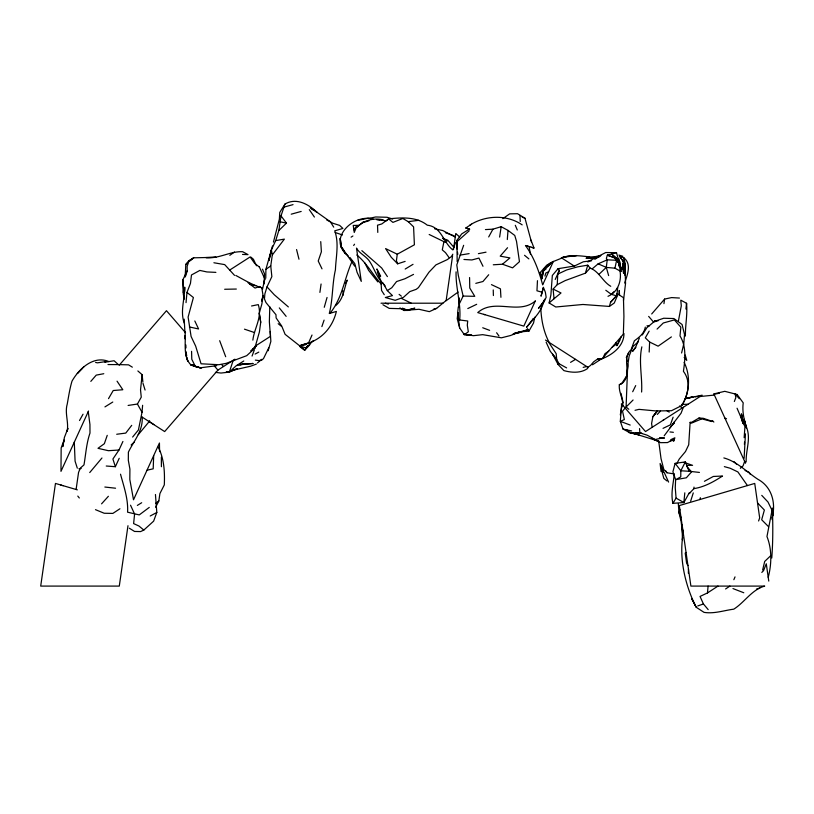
<?xml version="1.0" encoding="UTF-8"?>
<svg xmlns="http://www.w3.org/2000/svg" width="814" height="814" viewBox="0 0 814 814"><rect width="100%" height="100%" fill="white"/><g stroke="black" fill="none" stroke-linecap="round" stroke-linejoin="round"><path stroke-width="1.22" d="M674.196 474.46C673.341 484.045 670.573 493.722 672.944 503.337L683.872 502.543L688.43 494.332L693.976 488.614L693.986 487.098M459.666 319.983L467.714 321.001L467.287 325.183L468.325 331.797L464.367 334.696L463.593 334.269L471.642 335.185L464.367 334.696L459.666 327.991L458.679 320.706L459.666 319.983C461.294 303.714 455.535 288.024 456.084 271.845M619.23 294.963L619.251 290.476L619.556 295.167M265.761 278.215L265.903 269.332L272.497 245.93M185.358 335.47L185.297 339.092L185.043 331.858M619.719 266.198L619.81 261.67M688.369 573.31L688.461 569.159M185.144 277.055L185.806 264.53L189.052 260.724L193.691 257.824L216.015 257.285L205.901 257.57C218.752 259.157 230.067 251.068 242.653 251.719L248.005 254.629L242.511 254.426M184.595 291.402L184.717 287.149C184.798 299.298 179.955 311.345 184.259 323.189M761.751 495.37L768.009 502.055L772.038 510.327L766.961 536.528C772.048 549.348 771.672 564.224 768.233 577.35M746.173 461.986C745.705 450.925 750.6 440.038 747.191 429.1C744.098 420.706 742.073 411.823 743.213 402.849L737.118 394.495L724.796 391.32L715.13 393.61M624.999 275.458L625.376 264.53L623.921 257.835L619.627 256.207L625.376 264.53L619.627 256.207M649.175 352.055L649.633 342.043L645.319 337.841L649.165 331.135M264.53 274.013L264.072 283.913L264.611 279.568L262.525 289.245M549.124 302.961L554.039 298.758L553.103 289.062L557.244 284.656L557.753 274.094L559.371 270.36L558.038 268.701L552.33 275.458L550.885 294.983L549.124 302.961L555.759 307L582.905 304.477L609.401 306.43L614.265 303.022L617.175 296.225L617.154 293.63M184.493 299.114L183.384 294.76L182.845 279.833L187.179 270.828L187.149 266.31L189.052 260.724M537.464 280.677L536.955 290.791L542.226 292.246L541.025 296.194L543.396 287.383L545.37 292.216L546.153 297.293L544.067 301.679L538.481 308.384L544.546 300.285L544.067 301.679L544.546 299.226M623.351 334.218L623.921 316.453L623.453 297.67L617.073 293.579M622.802 405.352C622.944 398.127 618.589 391.91 619.332 384.717L622.812 382.743C632.58 373.372 620.97 358.547 631.084 349.755L634.381 340.801C639.244 337.261 644.24 333.496 645.319 327.116M185.205 335.541C185.541 345.289 183.415 357.621 191.046 365.059L201.038 368.081L191.046 365.059M685.419 336.05C685.195 325.051 687.688 314.204 686.528 303.266L680.779 300.152L681.287 305.84L678.459 320.797M142.165 417.124C143.183 430.81 133.852 440.842 128.388 452.136L128.317 460.276L129.914 469.129L129.813 479.446L133.516 499.776L159.442 443.009L159.585 451.617M744.413 444.434L744.566 442.104M137.861 370.96L142.135 374.664L140.527 389.865L141.26 397.161L137.434 404.039L128.113 405.443M744.149 437.688L744.942 426.719L737.057 408.231M183.242 292.796L183.598 288.024M507.315 239.54L508.007 230.403L501.17 226.689L492.948 229.172L485.439 229.589M744.118 458.292L745.451 433.862M76.099 489.489L78.561 472.395L80.393 468.05L83.984 464.896C85.816 454.222 86.406 443.437 89.988 433.058L89.937 424.511L88.248 411.63M132.631 437.047L138.431 429.945L142.012 412.26L142.623 405.291M713.858 422.059L712.565 420.797L711.243 421.011L703.174 418.274L698.9 418.081L691.859 422.201L690.13 422.374L688.715 444.8L685.5 451.526L679.222 459.086L676.841 463.583M186.03 302.635L186.966 292.44L190.456 283.435L191.483 274.969L199.837 270.421L206.919 271.947L215.893 272.375M708.18 609.615L703.428 603.947L700.04 596.438L707.468 592.938L708.099 586.09M684.798 492.846L683.872 502.543L676.068 498.107L675.264 487.739L675.62 479.67L672.913 471.794L675.111 463.349L685.347 461.925L689.112 471.275L699.43 472.425M771.774 558.017C773.035 541.402 772.974 524.725 772.364 508.068L772.527 515.811L772.822 513.451L772.069 519.556M251.557 305.993L258.262 304.609C262.484 317.297 254.263 328.093 252.849 340.13M685.927 309.045L686.528 303.266L686.528 304.629M621.631 404.477L620.319 421.337L623.046 429.059L628.835 432.183M271.377 250.631L268.935 260.561L271.398 249.888L275.702 240.588L278.836 230.494L281.023 215.903L284.941 204.09C296.204 197.283 308.73 204.263 317.002 212.342L310.287 207.539L314.092 210.205L311.955 209.188M309.9 342.908L309.676 344.922L304.731 350.244L300.193 346.957M457.956 312.525L457.214 318.671L459.666 327.991M608.638 275.59L606.298 267.389L607.224 259.829L606.349 258.394L607.366 255.179L616.503 252.666L618.681 260.5M377.788 232.417L377.523 225.203L381.786 223.952L388.604 218.874L392.908 222.395L402.818 218.478L408.201 221.652L413.583 226.862L414.397 244.8L397.263 254.222L396.418 260.683L397.649 263.817L405.128 261.396M623.504 300.427L625.559 283.292L624.806 263.848M261.691 300.926L263.217 295.492L261.772 304.385L259.259 313.085L260.734 322.303L259.391 331.99L254.762 348.361L246.703 355.677L226.129 363.37L218.844 364.713L201.048 363.787L195.675 346.143L191.097 336.477L188.105 317.073L193.406 297.517L186.966 292.44M319.902 292.399L321.082 284.005M313.41 340.517L305.85 348.097L299.521 345.696L285.103 334.32L281.746 326.109L276.109 317.908L275.977 314.723L265.985 302.574L264.448 298.962L264.876 293.844L267.012 286.884L271.856 276.618L270.757 265.934L272.303 254.965L271.398 249.888M127.981 525.702L119.292 586.09L40.7 586.09L55.464 483.435L77.35 489.855M452.594 255.718L446.123 300.732L458.109 292.053M453.479 249.562L455.748 233.771M155.616 507.275L158.832 500.956L159.91 493.559L164.306 484.91C164.855 472.12 164.204 458.76 158.242 447.151M499.633 237.078L501.17 226.689M663.939 303.653L664.621 299.074L671.611 297.588L679.446 298.056M772.079 518.111C776.088 503.337 772.12 486.945 757.834 479.253C746.692 471.906 736.884 461.467 723.85 457.926M458.75 307.01L459.269 297.985M641.849 346.856C638.502 361.762 642.48 376.943 641.615 392.033M736.935 395.594L737.118 394.495M335.551 305.677C343.701 299.216 343.834 289.051 347.252 280.128L345.462 283.272M620.309 414.875L621.927 405.514M628.805 409.269L626.088 407.02L627.686 365.649L629.161 356.023L632.854 346.662L638.156 341.87M429.182 234.483L443.935 241.656L442.277 249.878L445.512 252.655L449.094 257.621M622.883 266.259L623.198 261.304M550.162 263.095L543.884 269.393L541.88 278.937L543.162 271.103L546.184 268.844M543.61 301.149C541.91 311.904 532.844 319.21 526.536 327.401L531.532 320.858M534.757 317.226L533.536 322.975L528.927 331.145L519.841 331.919L528.174 329.67L528.927 331.145M607.997 296.316C617.816 292.134 621.835 281.013 620.003 270.95L614.946 268.203L616.625 260.287L614.336 257.539L607.366 255.179L617.114 258.872L618.854 260.531L619.464 267.114M744.647 461.365L743.07 465.832L740.343 468.315M681.603 353.001L683.77 343.915L684.513 334.503L682.081 324.511L673.89 318.549L663.695 318.243L653.52 321.744L655.962 321.438M542.226 292.246L543.396 287.383M762.637 569.993L764.702 561.436L770.654 555.748M733.862 579.7L735.022 576.892M673.646 441.371L674.877 437.79L670.685 439.723M679.863 509.34L678.988 512.688L681.125 521.52L682.722 534.584M609.401 306.43L610.52 302.34L617.216 294.963L610.52 302.34M261.742 300.742L263.024 296.154M324.257 307.295L327.055 297.466M185.704 275.977L187.179 270.828M624.664 283.079C627.207 275.061 631.939 264.296 623.921 257.835L624.45 261.447M215.445 372.364L220.991 373.046L229.355 372.12L233.201 360.287M699.816 499.552L700.355 497.7M268.132 350.763L270.858 341.381L270.217 331.451M544.942 276.078L545.828 273.026L548.646 271.754M557.244 284.656L565.221 280.586L585.419 273.158L587.739 265.171L577.736 266.829L566.727 269.933L557.753 274.094M273.433 242.104L279.365 219.129L279.762 212.454L284.941 204.09M690.669 501.109L693.274 492.908M626.404 357.387L628.601 353.205M262.495 297.598L262.881 294.526L261.782 287.759C252.147 284.849 244.719 280.219 235.806 275.447M463.644 245.309L456.786 264.926L458.313 275.468L463.146 296.062L459.554 303.418M321.876 326.597L324.094 320.106M107.234 435.348L104.355 443.701L97.985 448.321L108.394 450.702L118.986 450.02L122.914 441.473M455.525 242.664L452.788 249.908C443.172 242.46 441.646 226.821 427.289 225.173C416.32 216.443 401.678 217.531 388.604 218.874L386.681 220.747L379.446 220.136M758.597 520.98L759.676 517.867L754.731 483.435L679.314 505.575L690.893 586.09L764.712 586.09C751.841 589.601 744.617 602.36 733.77 609.167C723.87 610.459 714.153 613.99 704.049 612.372L696.255 607.295L691.91 599.002L696.255 607.295M542.114 303.968L540.995 307.163L544.546 300.285M673.117 417.165L670.39 424.837L663.034 428.357M155.443 494.505L156.807 512.454L153.632 521.153L143.813 530.067L140.608 531.583L134.544 531.45L129.334 528.215M252.065 356.054L254.314 350.02M674.043 422.324L673.209 424.552L674.47 422.059L664.204 435.765M734.34 401.495L735.836 397.598L735.144 393.956L739.336 398.707M543.884 269.393L541.076 276.658L542.785 273.657M683.363 407.254L681.064 413.197L670.064 427.645M639.346 338.197L635.765 346.957L632.61 351.312L635.795 347.405M619.81 266.025L621.977 269.078L623.198 266.188L622.649 263.919M308.018 343.081L299.521 345.696L306.054 344.485L302.096 344.943L308.486 343.07L312.027 335.032M603.347 357.295L604.944 353.714L608.669 351.149M352.086 261.345C344.403 278.52 342.297 298.28 329.975 313.319M555.229 279.446L559.371 270.36M88.523 411.019L60.979 471.347L61.162 447.914L64.103 440.048L62.729 446.693L64.418 437.413L67.918 428.368L67.135 431.328C68.966 422.14 64.54 413.156 67.247 404.029C68.63 396.387 69.77 388.532 71.998 381.156C78.978 368.813 93.559 355.057 108.954 361.599M106.237 466.015L115.364 466.707L119.22 458.292M553.327 261.518L561.853 258.089M543.182 283.72L542.663 284.849C538.949 270.981 533.994 257.163 525.457 245.523L529.039 246.571L530.474 254.172M543.437 283.17L553.367 261.416M268.722 347.883L263.502 358.598L261.935 359.981L258.944 360.592L255.362 360.114M632.692 391.738L635.703 385.592M621.438 336.416L616.849 345.726L619.922 340.018M616.686 289.55L617.673 287.617L616.839 295.899L611.395 294.373L605.809 290.272M685.347 461.925L680.819 470.767L680.769 476.923L675.62 479.67L686.344 477.798L691.554 471.876L686.67 466.32M642.307 334.981L646.865 327.727L653.591 322.09M488.685 236.945L492.948 229.172M79.507 420.523L83.038 414.204M108.506 398.657L113.227 390.517L122.822 389.743L117.043 381.166M452.818 254.202L451.424 256.563L447.293 259.615L435.938 264.886L428.968 272.212L418.437 287.607L416.219 289.326L409.808 291.605L403.449 297.344L395.187 300.305L385.337 297.507L392.46 295.614L387.322 290.608L382.997 283.048M635.032 410.307L639 409.361L656.318 410.968L671.479 410.704L681.756 405.545C687.983 395.38 691.381 381.603 683.424 371.337C685.134 359.605 686.528 346.489 680.005 335.928L680.83 327.167L674.368 319.922L663.298 322.985L657.071 329.09M254.762 348.361L255.922 345.685M672.944 503.337L676.068 498.107M531.298 321.561L533.251 318.376M307.794 345.401L304.731 350.244L299.806 345.726M353.866 229.782L357.02 225.407M149.155 421.611L138.248 434.707M118.986 450.02L112.912 459.015L115.364 466.707M134.208 442.165L131.135 444.963M353.663 245.492L354.548 244.21M681.756 405.545C689.733 393.009 690.811 375.763 684.116 362.301M457.041 249.033L456.817 240.476L461.721 233.893L469.464 229.08M657.264 410.816L652.848 416.778L651.597 423.555L652.167 427.309M131.715 425.346L125.773 433.089L116.707 434.259M272.303 254.965L284.361 239.123L275.702 240.588M101.954 457.997L89.723 472.558M657.01 411.477L652.848 416.778L657.61 410.683M712.565 420.797L711.945 421.56L698.9 418.081M148.931 421.459L149.593 420.675M488.695 274.756L482.936 281.522L475.803 283.353M651.699 313.96L664.621 299.074M119.251 365.191L166.463 310.704L185.561 332.733M234.91 359.188L217.938 370.095L164.662 431.573L141.778 416.87M604.629 355.82L602.106 358.73L597.517 359.086L593.65 361.823L590.608 365.364L587.901 367.307L587.342 366.941M604.975 355.413L623.951 333.516C624.185 346.927 610.358 356.532 598.687 359.869M625.162 408.079L622.527 411.131L624.348 419.556L620.319 421.337L630.199 425.061M626.088 407.02L633.089 400M90.812 381.369L96.235 375.122L103.785 373.707M507.549 247.731L500.203 256.145L509.92 257.916L502.482 264.224L493.284 264.784M540.832 274.979L539.519 273.331L546.743 265.171L553.327 261.498M101.567 503.846L108.384 496.286M585.419 273.158L590.119 268.091C599.124 271.367 602.625 281.624 610.754 286.304M657.285 414.458L660.49 411.009M611.395 294.373L613.746 291.839M82 368.681L77.299 373.494L83.913 366.738M761.812 572.415L763.552 570.655L766.279 563.776L768.772 581.094M546.499 267.816L552.614 261.884L545.665 267.399L548.595 265.313M278.836 230.494L286.477 223.107L281.023 215.903M457.163 261.65L456.969 241.717L469.261 230.749M598.941 274.349L606.298 267.389L614.946 268.203M229.355 372.12L236.05 365.862L243.783 360.978M252.655 349.226L256.023 346.225L250.722 350.814M717.989 586.09L707.468 592.938M187.556 263.044L185.806 264.53L189.631 260.46L193.691 257.824L190.181 260.806M592.266 268.813L598.127 263.838L607.224 259.829L616.625 260.287L619.82 264.56L620.003 270.95M257.417 362.983L261.793 359.34M399.918 307.906L403.917 310.46L418.976 309.279L429.344 311.64L436.589 308.384L446.164 300.478M554.039 298.758L560.999 292.969L553.103 289.062M359.361 225.407L353.235 225.407L354.243 232.448L356.135 227.961C363.085 220.584 373.188 217.48 383.15 219.831M356.786 227.177L363.756 221.784L362.322 222.69L368.946 220.828M149.267 507.407L139.255 514.916L127.574 512.179C128.358 499.084 123.84 486.65 120.523 474.196M155.688 503.347L158.832 500.956M587.739 368.416C580.911 373.372 571.642 372.771 563.899 370.604L558.068 364.458L559.055 363.716L566.625 367.908M612.311 347.12L616.656 343.935L615.903 342.796M671.397 336.915L658.119 346.184L649.633 342.043M229.802 255.331L234.483 252.014M471.591 224.216L465.75 227.991L468.498 228.795M502.838 218.661L509.666 213.858L517.531 213.706L524.989 218.244L531.511 242.175M265.903 269.332L270.757 265.934M686.06 552.472L685.205 553.072L686.609 563.156L687.942 565.557M592.541 364.774L600.763 359.3L597.517 359.086M725.6 588.96L729.904 586.09M119.933 508.76L112.861 513.41L104.202 513.247L95.482 509.666M539.519 273.331L540.781 272.517M229.904 269.933L250.122 256.939L254.64 263.38L259.391 267.043M255.128 346.204L270.452 336.345L269.363 321.754L269.79 306.756M387.322 290.608L391.768 287.749L396.571 281.552L404.965 278.744L413.532 274.389M662.911 420.4L663.725 419.882M688.044 404.253L681.511 404.426M351.099 237.149L352.91 235.999M594.82 259.32L600.895 255.474L595.767 257.478L599.358 256.593L593.019 258.018L586.029 258.231L595.36 257.957M104.945 406.898L112.78 402.035M137.332 505.423L141.687 502.726M405.189 269.047L413.024 264.326M570.563 362.352L575.539 359.361M704.425 481.298L713.308 476.465L722.506 476.027C713.766 481.725 704.436 486.986 693.976 488.614M255.097 354.08L258.801 352.096M150.214 516.005L156.807 512.454M674.389 438.919L667.49 442.582L660.561 442.663L651.648 438.258L658.109 441.035L628.255 431.735L626.76 429.802M469.841 225.112C485.327 215.191 506.786 214.316 522.181 224.868M308.486 343.07C323.026 338.268 332.926 326.139 336.375 311.436L329.283 313.522C332.977 299.237 332.112 284.198 335.419 269.851C335.917 256.959 339.235 243.254 334.727 230.84L342.908 228.439L339.662 225.407L332.936 223.28L326.567 219.831M467.796 308.567L476.678 304.304M228.703 372.222L237.312 368.661L228.703 372.222L226.353 371.672M574.867 265.812L583.343 261.782L591.615 260.745M588.013 261.62L605.728 252.533L616.503 252.666M373.188 219.037C353.154 213.482 326.536 239.347 348.148 255.82M688.563 493.355L690.557 492.49M701.2 419.108L691.351 423.188L690.13 422.374M619.332 384.717L621.54 383.872L626.627 375.956L627.909 366.025L627.543 363.787M256.349 364.092L250.488 366.259L232.997 370.187M697.751 605.952L703.428 603.947M259.849 286.457L255.036 288.064L248.067 282.712M756.491 589.071L759.696 588.084M561.619 257.936C573.025 253.541 585.124 256.817 596.825 257.631M513.237 333.862L518.956 332.244L510.419 335.551L501.414 337.82L482.692 334.656L473.433 335.683L463.593 334.269M291.219 214.184L301.18 211.437M283.72 207.163L293.04 204.629M433.384 309.259L436.589 308.384M513.369 333.862L519.413 332.244L515.72 332.763M561.487 257.855L566.931 256.41L576.516 255.555L562.423 257.377M583.18 367.379L586.66 366.504M685.347 398.677L702.167 395.177M587.576 261.793L589.662 261.314M147.008 470.227L153.195 468.823L153.673 455.647M683.129 532.071L682.814 529.873M659.655 438.003L664.112 438.176L663.766 437.617L655.178 439.529L646.988 435.124L639.885 432.906L639.539 428.581M714.377 395.075L700.071 396.52M574.246 266.056L558.038 268.701M591.086 257.529L598.371 255.952M368.64 218.478L375.681 216.972L386.996 217.267L392.704 219.007M357.448 220.431L368.294 218.172M407.549 309.696L403.917 310.46L408.119 310.429L414.825 308.17L409.981 309.188M478.418 253.663L486.029 252.177M714.01 394.271L719.434 393.223M236.752 365.527L245.95 363.858L239.733 364.58L252.93 363.482L239.733 364.58M216.778 365.669L200.244 367.816L190.975 364.855L194.811 365.323L191.789 359.259L191.575 351.333M460.063 255.118L469.129 253.612M104.874 362.22L114.102 360.744L118.335 364.601L128.541 364.845L132.346 367.165M692.745 397.151L685.337 398.3L692.938 397.11L687.504 397.812M106.125 361.548L97.456 362.83L95.614 362.464M78.917 468.793L81.186 468.457M408.201 221.652L418.844 220.289M695.105 396.815L700.732 396.103L645.522 431.573L621.397 403.734L621.794 407.041M515.781 332.906L519.515 332.509L515.71 332.631M670.298 440.72L673.88 440.445M198.545 366.86L196.184 367.012L193.03 364.916M658.027 320.614L654.588 320.777L658.322 320.614M515.13 332.651L519.627 332.529L528.174 329.67L527.309 328.612M660.093 437.708L663.766 437.617M646.967 325.814L649.511 325.763M224.654 289.265L236.345 289.051M686.975 465.374L692.572 465.323L684.187 462.444M595.838 258.13L591.829 257.784L595.248 257.784M381.033 303.205L442.877 303.205M107.987 364.55L118.335 364.601M463.146 296.062L474.766 296.327L469.759 288.034L469.576 277.554M674.47 474.002L666.981 472.761L663.827 469.495L661.039 458.679L658.648 440.771M463.939 259.473L471.896 259.951L478.927 258.079L482.987 266.27M689.112 471.275L680.819 470.767L675.111 463.349M591.829 257.784L595.268 258.028M660.358 437.912L664.112 438.176M632.712 432.641L638.817 433.099M635.622 432.61L641.676 433.079M595.238 257.967L587.118 257.193L590.649 257.641M669.963 431.949L673.381 432.315M104.853 487.037L115.557 488.217M213.899 262.759L224.695 264.611L234.524 275.366M376.811 219.749L379.222 220.218M279.812 221.723L286.477 223.107M249.806 284.371L255.738 285.643M434.564 228.765L442.775 230.545L455.28 237.067M189.418 326.963L198.585 328.968L194.811 320.981M623.046 429.059L631.674 430.962M635.337 433.923L628.683 432.427L639.255 434.961M724.348 466.626L730.189 468.254L737.891 471.937L747.445 485.571M529.588 246.734L531.857 247.395M532.234 247.507L533.974 248.026M465.852 228.022L466.768 228.286M466.971 228.347L469.759 229.172M526.098 245.706L528.418 246.388M528.673 246.469L529.822 246.805M531.583 247.324L534.004 248.036L530.972 240.089M459.238 307.153L458.313 306.888L457.794 311.518L458.679 320.706M483.76 314.357L484.879 314.682M60.745 484.981L61.599 485.236M62.536 485.51L63.166 485.693M618.874 255.077L622.863 256.278M385.348 303.205L388.37 304.11M342.48 234.981L335.175 232.468M443.935 241.656L445.624 242.216M356.736 255.047L357.539 255.311M244.475 329.171L253.948 332.366M258.76 286.701L261.782 287.759M442.826 238.441L447.771 240.201L453.815 247.242M445.38 232.682L454.09 235.795M502.482 264.224L512.586 267.847L519.464 261.681L516.534 241.432L514.763 235.45L508.007 230.403M724.918 418.152L726.536 418.732M743.782 592.755L732.966 588.563M482.722 327.757L489.631 330.352M522.212 217.165L524.989 218.244M402.431 308.17L408.119 310.429L401.902 308.73L389.194 308.384L382.916 304.721M598.127 263.838L606.298 267.389M745.044 470.472L749.287 472.446L750.376 474.45M397.263 254.222L385.592 248.585L391.29 257.316L397.649 263.817M491.442 284.625L500.437 288.838L500.925 297.303M401.363 298.372L411.284 303.205M617.114 258.872L614.336 257.539L619.82 264.56L617.114 258.872L611.609 253.978L618.854 260.531L619.352 266.198M312.373 209.31L314.092 210.205M667.124 410.867L669.25 412.098M666.951 480.952L663.827 478.367L661.924 471.398M561.355 257.763L574.592 266.28M545.492 340.048L587.901 367.307M149.562 421.693L153.846 424.623M442.897 238.248L447.089 241.188M679.578 406.003L682.295 407.946M315.099 210.928L330.331 221.734L333.73 227.147M399.104 294.373L401.373 296.164M278.185 323.677L281.003 326.007M524.531 255.291L528.866 258.883M143.813 530.067L138.94 526.017L133.618 523.595L134.585 514.051L130.535 505.209M288.359 306.929L274.267 294.749L267.012 286.884M250.956 257.143L253.439 259.29L256.481 265.771M456.166 233.893L459.686 236.966M221.978 365.048L223.535 366.504M361.854 250.641L381.664 267.969L387.403 276.607M357.58 255.606C367.175 263.838 373.026 275.02 381.39 284.289M733.984 461.619L736.538 464.194M768.467 526.607L761.68 519.759L764.377 510.032L757.539 502.95M648.656 316.402L653.723 322.252M684.167 357.377L686.762 360.378L685.205 355.036M385.103 285.887L381.044 281.206L377.299 272.018M214.336 365.954L217.938 370.095M377.859 281.929L368.589 270.34L364.733 262.81M587.739 265.171L590.119 268.091M279.304 307.916L286.152 316.361M77.778 496.082L79.324 497.995M349.837 257.366L354.782 263.614L357.102 272.395L361.284 281.39L356.501 248.117C359.371 253.398 365.262 255.708 368.946 260.46C373.748 267.104 375.702 274.756 380.82 281.095M354.701 266.137L342.725 248.738M496.611 332.753L498.962 336.009M309.289 209.656L314.408 217.053M548.524 342.002L556.176 353.673L556.725 359.574L559.055 363.716M384.269 294.709L381.562 290.476L380.993 281.99M665.893 470.96L666.981 472.761M620.156 266.046L621.977 269.078M558.068 364.458L552.513 354.039L556.725 359.574L550.233 351.2L546.153 342.236M137.434 404.039L142.012 412.26M695.319 605.524C685.408 585.195 679.497 560.124 682.6 537.423L682.427 539.926L682.081 524.786M380.677 276.16L376.851 268.956L380.087 276.607M322.008 268.854L318.223 261.019L321.388 251.75L320.736 241.626M713.776 393.752L745.502 463.227M663.481 470.909L660.113 463.522L661.06 471.54M664.051 472.14L668.599 482.092M259.167 266.554L265.028 279.395M219.678 340.7L225.692 356.725M549.135 342.389C543.711 331.99 541.32 320.248 540.842 308.598M262.495 269.18L264.326 273.453M515.293 225.285L517.287 229.996M681.053 517.663L678.988 512.688L678.316 503.764M661.446 466.442L663.461 472.11M77.31 468.182L75.081 461.182L74.288 442.195M142.999 383.323L145.075 390.028M618.935 258.821L621.499 271.479M744.495 420.655L746.448 428.083L744.138 419.241M296.561 249.542L298.982 259.218M660.775 464.977L662.423 471.703M620.99 393.335L623.198 402.818M740.893 416.158L742.134 421.499M186.111 352.472L186.721 355.82M187.139 358.058L187.759 361.406L186.101 355.504L185.897 351.353M743.263 423.789L741.391 413.838L743.151 423.351L741.961 415.099L742.582 421.296M626.414 357.092L627.167 361.558M259.279 313.298L260.734 322.303M457.499 252.218L457.804 254.334M342.806 290.679L343.437 295.044M456.817 240.476L456.969 241.717M619.037 263.878L619.271 266.137M142.135 374.664L142.877 382.081M623.107 268.61L623.555 273.301L623.198 266.188M182.845 279.833L183.455 288.563M184.91 331.98L184.198 319.169M519.963 215.435L520.238 221.479M185.836 344.922L185.958 347.924M493.243 289.926L493.396 295.533M161.355 457.254L161.406 466.717M683.017 531.298L683.017 534.686M682.427 527.177L682.427 529.955M535.297 300.997L523.819 326.119L477.726 312.586C494.627 297.792 518.579 315.384 535.297 300.997M345.401 253.663L340.669 245.645L345.401 253.663M663.064 471.794L661.151 465.791L663.064 471.794M341.453 247.507L340.221 238.451L341.453 247.507"/></g></svg>
